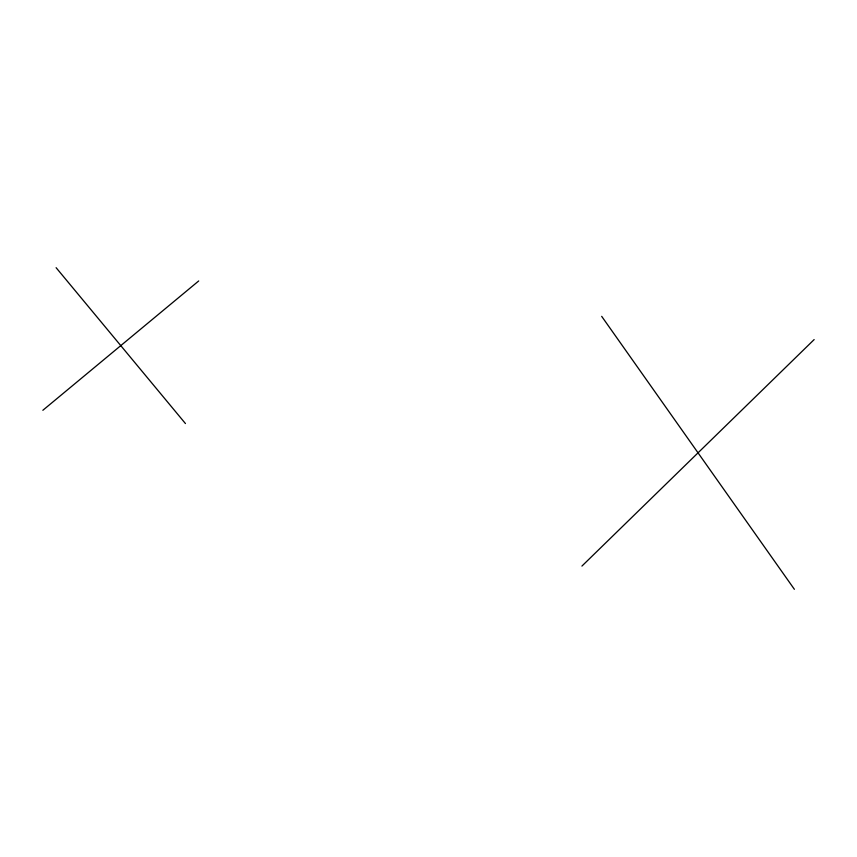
<?xml version="1.0" encoding="UTF-8"?>
<svg xmlns="http://www.w3.org/2000/svg" width="857" height="857" viewBox="0 0 857 857"><rect width="100%" height="100%" fill="white"/><g stroke="black" fill="none" stroke-linecap="round" stroke-linejoin="round"><path stroke-width="1.29" d="M581.924 566.081L814.15 339.576M42.85 410.289L198.706 280.957M56.112 267.695L185.444 423.551M601.689 316.351L794.385 589.305"/></g></svg>
